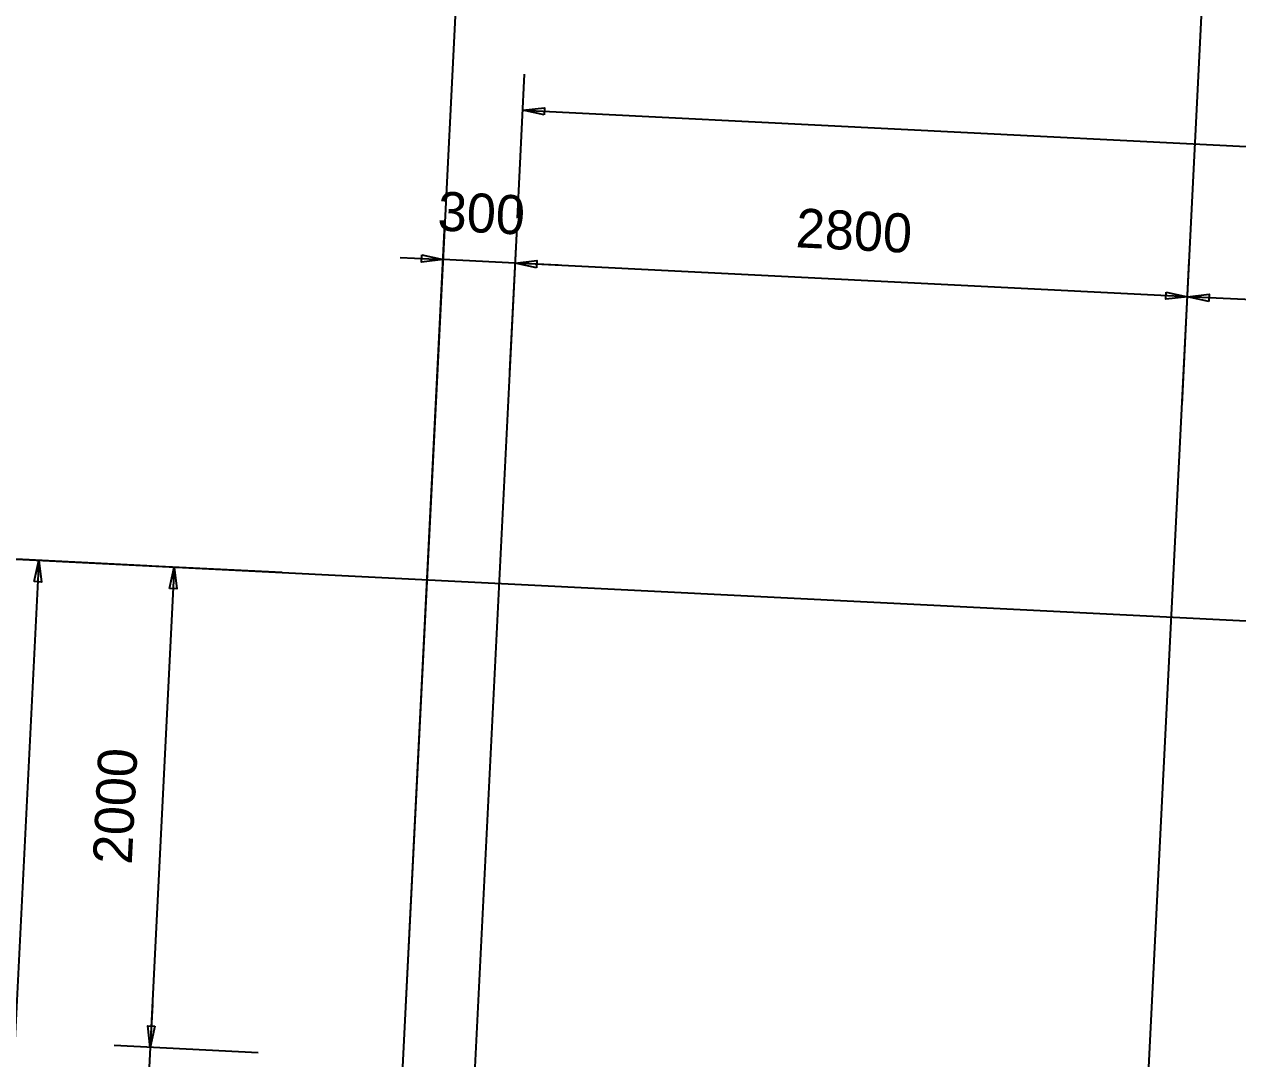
# Model space of a CAD drawing. Extents: x 549999 to 550212, y 1838161 to 1838467.
# Drawn here: x 550150.3 to 550155.35, y 1838278.42 to 1838282.73 of the extents above; entities that cross this region are included whole.
import ezdxf

# ---------------------------------------------------------------- set-up
doc = ezdxf.new("R2010")
doc.units = 0
doc.layers.add('Level 18', color=7, linetype='Continuous')
doc.layers.add('Level 20', color=7, linetype='Continuous')

msp = doc.modelspace()

# ---------------------------------------------------------------- linework, layer by layer
at = {"layer": 'Level 18'}
for p, q in [((550151.4663, 1838270.1571), (550152.1658, 1838284.1501)), ((550154.5624, 1838270.0024), (550155.262, 1838283.9954)), ((550148.4475, 1838280.593), (550180.9149, 1838278.9698))]:
    msp.add_line(p, q, dxfattribs=at)
at = {"layer": 'Level 20'}
for p, q in [((550152.3547, 1838281.9207), (550152.3847, 1838282.5198)), ((550152.3772, 1838282.37), (550173.8504, 1838281.2965)), ((550147.4801, 1838190.4228), (550152.0533, 1838281.8986)), ((550147.7798, 1838190.4079), (550152.3529, 1838281.8836)), ((550152.3229, 1838281.2844), (550152.3529, 1838281.8836)), ((550151.8674, 1838281.7577), (550152.0458, 1838281.7488)), ((550152.3454, 1838281.7338), (550152.0458, 1838281.7488)), ((550155.1419, 1838281.594), (550152.3454, 1838281.7338)), ((550152.5238, 1838281.7249), (550152.3454, 1838281.7338)), ((550155.1194, 1838281.1446), (550155.1494, 1838281.7438)), ((550155.1194, 1838281.1446), (550155.1494, 1838281.7438)), ((550161.1344, 1838281.2944), (550155.1419, 1838281.594)), ((550150.3638, 1838280.4972), (550150.0592, 1838274.4048)), ((550150.8132, 1838280.4747), (550150.214, 1838280.5047)), ((550151.3762, 1838280.4466), (550150.777, 1838280.4765)), ((550150.9269, 1838280.469), (550150.827, 1838278.4715)), ((550150.8359, 1838278.6499), (550150.827, 1838278.4715)), ((550151.2764, 1838278.449), (550150.6772, 1838278.479)), ((550151.2764, 1838278.449), (550150.6772, 1838278.479)), ((550150.827, 1838278.4715), (550150.802, 1838277.9721))]:
    msp.add_line(p, q, dxfattribs=at)
for points in [[(550152.4657, 1838282.3507), (550152.3772, 1838282.37), (550152.4671, 1838282.3804)], [(550151.9573, 1838281.7681), (550152.0458, 1838281.7488), (550151.9559, 1838281.7384)], [(550152.4338, 1838281.7145), (550152.3454, 1838281.7338), (550152.4353, 1838281.7442)], [(550152.4338, 1838281.7145), (550152.3454, 1838281.7338), (550152.4353, 1838281.7442)], [(550155.0535, 1838281.6133), (550155.1419, 1838281.594), (550155.052, 1838281.5836)], [(550155.2304, 1838281.5747), (550155.1419, 1838281.594), (550155.2318, 1838281.6044)], [(550150.3445, 1838280.4087), (550150.3638, 1838280.4972), (550150.3742, 1838280.4072)], [(550150.9075, 1838280.3806), (550150.9269, 1838280.469), (550150.9373, 1838280.3791)], [(550150.8463, 1838278.56), (550150.827, 1838278.4715), (550150.8166, 1838278.5614)], [(550150.8463, 1838278.56), (550150.827, 1838278.4715), (550150.8166, 1838278.5614)]]:
    msp.add_lwpolyline(points, close=True, dxfattribs=at)

# ---------------------------------------------------------------- texts
for s, rotation, p in [('300', 357.138, (550152.02, 1838281.87)), ('2800', 357.138, (550153.51, 1838281.8)), ('2000', 87.138, (550150.75, 1838279.23))]:
    msp.add_text(s, height=0.16224, rotation=rotation, dxfattribs=at).set_placement(p)

doc.saveas('drawing.dxf')
